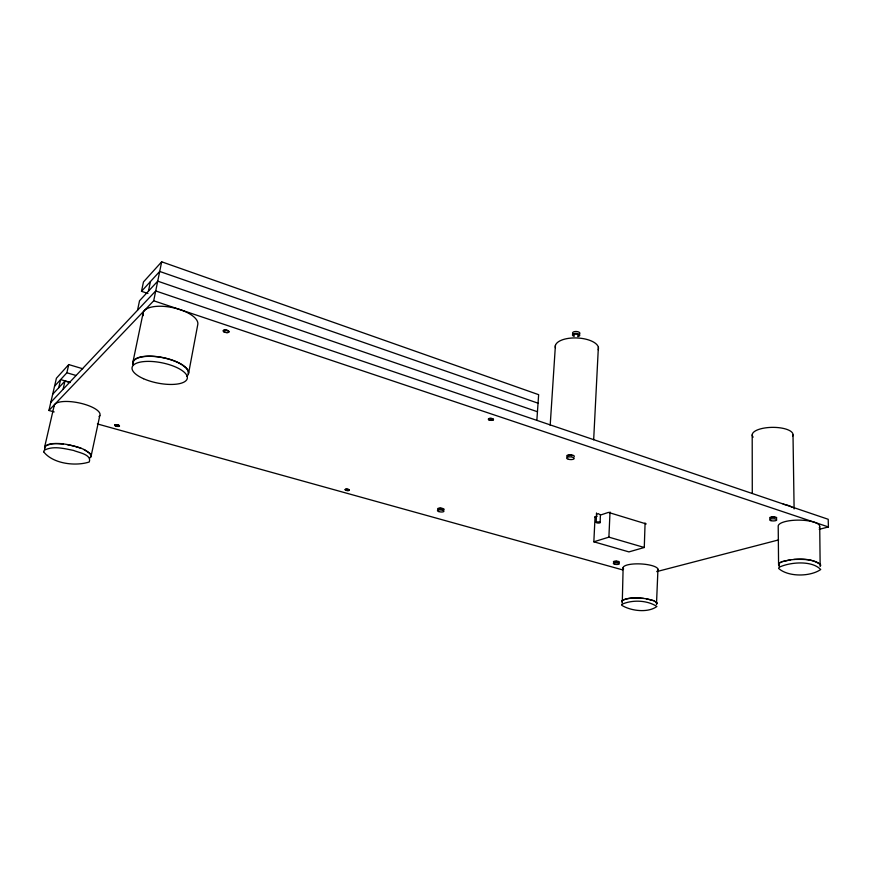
<?xml version="1.0" encoding="UTF-8"?>
<svg xmlns="http://www.w3.org/2000/svg" width="872" height="872" viewBox="0 0 872 872"><rect width="100%" height="100%" fill="white"/><g stroke="black" fill="none" stroke-linecap="round" stroke-linejoin="round"><path stroke-width="1.31" d="M656.474 604.394L657.957 569.187M595.053 516.987L593.843 541.795L628.941 551.9L644.277 547.496L645.084 522.982M600.143 522.579A1.984 0.589 2.5 0 0 597.266 521.903A1.984 0.589 2.5 0 0 597.08 522.917A1.984 0.589 2.5 0 0 600.143 522.579L600.416 514.524M596.176 522.361L596.513 512.976M622.281 602.574L623.131 567.498M593.843 541.795L608.896 537.141L610.019 511.984M593.668 439.782L598.366 347.307M550.188 425.307L555.41 345.432M536.847 420.358L538.645 394.678L161.68 261.807L143.477 281.939L141.504 291.313L147.957 293.483M54.282 405.229L44.646 446.965L45.05 449.276M621.823 601.887L622.019 600.764C628.363 596.873 636.473 598.072 643.591 598.432M188.614 373.216L197.824 324.275A27.969 11.401 11.9 0 0 169.255 306.998A27.969 11.401 11.9 0 0 143.215 315.675M67.035 444.546C75.275 446.257 84.41 447.99 90.535 454.192L91.135 456.143L90.165 457.8L91.146 455.773L89.849 453.353L83.93 449.494M54.162 411.922L48.919 410.472L153.701 300.786L161.68 261.807M132.729 363.046L142.943 313.811M148.458 291.128L150.442 281.558M137.536 310.247L139.531 300.753L157.723 281.166L537.446 411.748M90.939 456.852L99.822 415.508M63.089 389.304L64.986 381.02L70.207 382.536M54.555 386.22L66.872 372.769L68.746 364.572L82.731 368.747M58.74 387.735L60.615 379.593L69.771 382.263M48.919 410.472L56.408 378.23L68.746 364.572M655.788 601.669L656.998 603.064L656.572 604.242M779.078 565.841L778.576 564.522L779.775 562.789M820.16 566.484L819.724 526.786M779.132 565.993L778.576 564.522L779.437 563.072L781.683 561.742L790.664 559.704M621.801 601.2L622.205 600.557M44.646 446.965C49.159 441.962 57.323 443.892 63.34 444.012M141.504 291.313L159.707 271.454L538.046 403.191M52.68 394.264L64.986 381.02M50.805 402.341L155.717 290.943L828.204 519.287L828.4 526.95L819.222 529.337M599.522 514.502L598.53 513.652L596.808 514.229M623.033 599.947C633.105 596.601 644.593 597.636 654.556 600.993M781.127 561.993C793.422 558.603 809.772 556.772 820.541 564.707L820.617 565.601L820.203 564.108C812.693 558.778 802.632 559.355 793.793 559.432M594.715 516.987L597.211 516.159M600.95 514.905L608.438 512.398L646.25 523.941M656.714 571.607L778.598 539.91M615.97 561.448L618.335 561.993M616.232 561.404L618.15 561.96M646.25 598.781L654.054 600.775L656.998 603.064M97.392 423.934L622.652 569.896M608.896 537.141L644.277 547.496M66.872 372.769L76.006 375.472M153.701 300.786L828.4 526.95M81.063 448.273C69.814 444.753 56.527 440.818 45.311 445.984L44.581 447.827M614.76 562.026L615.316 561.503L614.586 562.037M793.008 434.965L794.109 508.943M778.576 564.522L778.206 526.001A20.786 6.18 0.4 0 1 801.477 520.181A20.786 6.18 0.4 0 1 819.277 527.745M752.198 434.877L752.285 493.312M573.209 333.943A3.662 1.646 2.8 0 1 573.689 331.861A3.662 1.646 2.8 0 1 578.376 331.894A3.662 1.646 2.8 0 1 579.509 333.987M574.179 336.374A3.662 1.635 2.8 0 1 573.394 333.856A3.662 1.635 2.8 0 1 578.997 334.161A3.662 1.635 2.8 0 1 577.831 336.57M574.125 335.349A2.158 0.959 2.8 0 1 574.975 334.194A2.158 0.959 2.8 0 1 577.711 334.477A2.158 0.959 2.8 0 1 577.809 335.72M613.605 562.08A2.998 0.828 3.2 0 1 614.891 561.154A2.998 0.828 3.2 0 1 618.695 561.524A2.998 0.828 3.2 0 1 618.706 562.593M770.39 518.557A3.564 1.09 0.6 0 1 770.565 517.161A3.564 1.09 0.6 0 1 775.11 517.02A3.564 1.09 0.6 0 1 776.494 518.371M771.469 517.543A2.093 0.643 0.6 0 1 774.859 517.543M567.378 456.743A3.815 1.352 3.4 0 1 569.841 454.77A3.815 1.352 3.4 0 1 574.223 456.656M568.751 455.566A2.245 0.796 3.4 0 1 572.076 455.653M438.006 509.357A3.27 1.003 5.6 0 1 439.052 508.136A3.27 1.003 5.6 0 1 443.368 508.703A3.27 1.003 5.6 0 1 443.216 510.044M439.074 508.779A1.918 0.589 5.6 0 1 442.06 508.768M555.453 347.906A21.637 9.483 2.8 0 1 577.057 337.965A21.637 9.483 2.8 0 1 598.225 349.781M783.22 504.223A20.917 6.496 0.5 0 1 792.19 507.275M753.136 437.155A20.416 7.445 -0.4 0 1 771.502 427.378A20.416 7.445 -0.4 0 1 792.637 436.131M133.252 364.442A28.089 10.442 11.3 0 1 149.962 356.299A28.089 10.442 11.3 0 1 182.085 364.845L185.9 367.875A28.089 10.442 11.3 0 1 188.167 373.685M133.035 364.779A28.438 10.573 11.3 0 1 163.674 357.727A28.438 10.573 11.3 0 1 186.837 376.181M623.6 568.991A17.473 4.731 2.9 0 1 640.626 563.922A17.473 4.731 2.9 0 1 657.433 570.637M54.162 406.428A23.381 7.608 11.6 0 1 79.941 403.093A23.381 7.608 11.6 0 1 99.048 416.543M438.867 508.768A2.115 0.654 5.6 0 1 440.404 508.452A2.115 0.654 5.6 0 1 442.42 508.823M568.25 455.685A2.463 0.872 3.4 0 1 572.032 455.533M771.23 517.532A2.311 0.709 0.6 0 1 773.257 517.216A2.311 0.709 0.6 0 1 775.23 517.608M43.622 451.761C52.821 463.74 75.275 466.531 89.271 461.986C92.018 454.476 78.327 452.546 73.444 450.399C64.092 448.59 53.257 445.559 44.33 450.225L43.622 451.761M621.867 604.296L621.692 605.288C631.186 611.098 647.907 613.081 656.899 606.498C647.329 600.121 632.265 599.598 621.867 604.296M779.383 567.127L778.609 568.424C788.255 577.101 810.121 576.85 820.705 569.536C811.963 560.26 790.501 562.026 779.383 567.127M614.673 564.228A2.998 0.818 3.2 0 0 619.327 563.846A2.998 0.818 3.2 0 0 615.011 562.822A2.998 0.818 3.2 0 0 614.673 564.228M770.903 520.649A3.564 1.079 0.7 0 0 776.723 520.083A3.564 1.079 0.7 0 0 772.025 518.818A3.564 1.079 0.7 0 0 770.903 520.649M568.391 459.272A3.815 1.352 3.4 0 0 574.212 458.476A3.815 1.352 3.4 0 0 568.609 456.939A3.815 1.352 3.4 0 0 568.391 459.272M438.692 511.57A3.27 1.003 5.6 0 0 443.924 511.384A3.27 1.003 5.6 0 0 439.488 509.913A3.27 1.003 5.6 0 0 438.692 511.57M489.388 419.944A2.376 0.905 4.8 0 0 493.258 419.694A2.376 0.905 4.8 0 0 490.129 418.451A2.376 0.905 4.8 0 0 489.388 419.944M224.344 331.883A2.736 1.123 10.8 0 0 228.747 331.927A2.736 1.123 10.8 0 0 225.205 330.085A2.736 1.123 10.8 0 0 224.344 331.883M115.769 425.918A2.256 0.73 10.9 0 0 119.29 425.994A2.256 0.73 10.9 0 0 116.172 424.708A2.256 0.73 10.9 0 0 115.769 425.918M346.119 490.249A1.984 0.621 7.1 0 0 349.182 490.118A1.984 0.621 7.1 0 0 346.358 489.192A1.984 0.621 7.1 0 0 346.119 490.249M143.509 378.699A28.133 10.355 11.2 0 0 187.229 378.666A28.133 10.355 11.2 0 0 148.371 361.379A28.133 10.355 11.2 0 0 143.509 378.699M489.454 420.086A2.616 0.992 4.8 0 0 493.519 419.628A2.616 0.992 4.8 0 0 489.792 418.386A2.616 0.992 4.8 0 0 489.454 420.086M345.748 490.195A2.18 0.687 7.1 0 0 349.323 490.238A2.18 0.687 7.1 0 0 346.587 489.127A2.18 0.687 7.1 0 0 345.748 490.195M224.289 332.003A3.008 1.232 10.8 0 0 229.042 331.927A3.008 1.232 10.8 0 0 224.976 329.965A3.008 1.232 10.8 0 0 224.289 332.003M115.268 425.776A2.485 0.807 10.9 0 0 119.41 426.19A2.485 0.807 10.9 0 0 116.565 424.653A2.485 0.807 10.9 0 0 115.268 425.776"/></g></svg>
